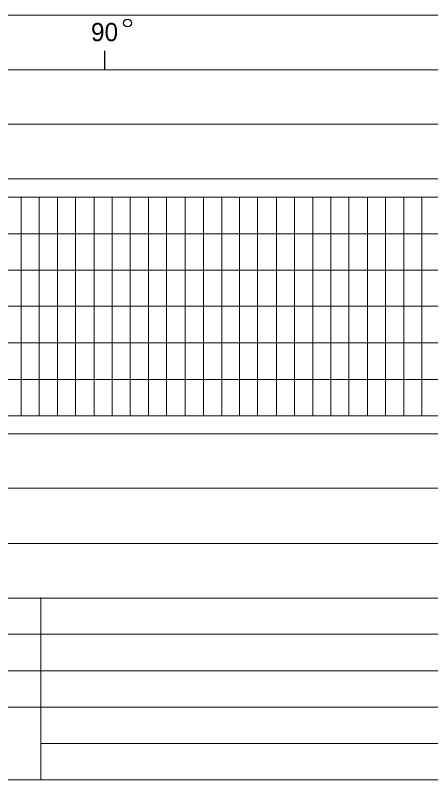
# Model space of a CAD drawing. Extents: x -0.6 to 20.9, y -9.1 to 7.3.
# Drawn here: x 12.313 to 14.593, y -8.801 to -4.606 of the extents above; entities that cross this region are included whole.
import ezdxf
from ezdxf.enums import TextEntityAlignment as Align

# ---------------------------------------------------------------- set-up
doc = ezdxf.new("R2010")
doc.units = 0
doc.header["$LTSCALE"] = 0.04
doc.layers.add('1', color=7, linetype='Continuous', lineweight=13)

msp = doc.modelspace()

# ---------------------------------------------------------------- linework, layer by layer
at = {"layer": '1'}
for p, q in [((0.402, -4.606), (20.946, -4.606)), ((-0.576, -4.906), (20.946, -4.906)), ((-0.576, -5.204), (20.946, -5.204)), ((-0.576, -5.504), (20.946, -5.504)), ((0.945, -5.605), (20.946, -5.605)), ((12.345, -5.605), (12.345, -6.804)), ((12.444, -5.605), (12.444, -6.804)), ((12.545, -5.605), (12.545, -6.804)), ((12.643, -5.605), (12.643, -6.804)), ((12.746, -5.605), (12.746, -6.804)), ((12.845, -5.605), (12.845, -6.804)), ((12.944, -5.605), (12.944, -6.804)), ((13.044, -5.605), (13.044, -6.804)), ((13.143, -5.605), (13.143, -6.804)), ((13.246, -5.605), (13.246, -6.804)), ((13.345, -5.605), (13.345, -6.804)), ((13.446, -5.605), (13.446, -6.804)), ((13.544, -5.605), (13.544, -6.804)), ((13.643, -5.605), (13.643, -6.804)), ((13.746, -5.605), (13.746, -6.804)), ((13.845, -5.605), (13.845, -6.804)), ((13.946, -5.605), (13.946, -6.804)), ((14.044, -5.605), (14.044, -6.804)), ((14.143, -5.605), (14.143, -6.804)), ((14.246, -5.605), (14.246, -6.804)), ((14.344, -5.605), (14.344, -6.804)), ((14.445, -5.605), (14.445, -6.804)), ((14.544, -5.605), (14.544, -6.804)), ((0.945, -5.805), (20.946, -5.805)), ((0.945, -6.004), (20.946, -6.004)), ((0.945, -6.203), (20.946, -6.203)), ((0.945, -6.403), (20.946, -6.403)), ((0.945, -6.605), (20.946, -6.605)), ((0.945, -6.804), (20.946, -6.804)), ((0.945, -7.201), (20.946, -7.201)), ((0.945, -7.504), (20.946, -7.504)), ((12.453, -7.801), (12.453, -8.801)), ((-0.576, -7.804), (20.946, -7.804)), ((9.144, -8.003), (20.946, -8.003)), ((9.144, -8.203), (20.946, -8.203)), ((9.144, -8.402), (20.946, -8.402)), ((12.453, -8.602), (20.946, -8.602)), ((-0.576, -8.801), (20.946, -8.801))]:
    msp.add_line(p, q, dxfattribs=at)
at = {"layer": '1', "lineweight": 25}
msp.add_line((12.802, -4.801), (12.802, -4.906), dxfattribs=at)
at = {"layer": '1'}
msp.add_lwpolyline([(-0.576, -6.903), (3.106, -6.903), (20.946, -6.903)], dxfattribs=at)
at = {"layer": '1', "lineweight": 25}
msp.add_circle((12.9283, -4.6487), 0.0214, dxfattribs=at)

# ---------------------------------------------------------------- texts
at = {"layer": '1'}
msp.add_text('90', height=0.1, dxfattribs=at).set_placement((12.8025, -4.748), align=Align.CENTER)

doc.saveas('drawing.dxf')
